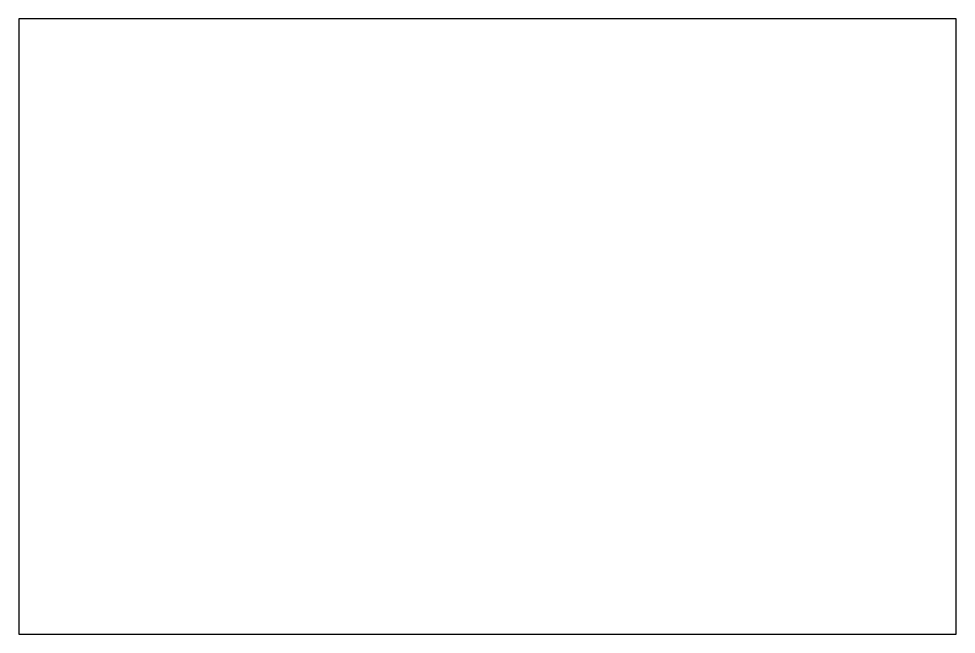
# Model space of a CAD drawing. Header units: millimetres. Extents: x 0 to 300, y 0 to 197.
import ezdxf

# ---------------------------------------------------------------- set-up
doc = ezdxf.new("R2010")
doc.units = ezdxf.units.MM

msp = doc.modelspace()

# ---------------------------------------------------------------- linework, layer by layer
at = {"layer": 'CUT'}
for p, q in [((300, 197), (0, 197)), ((0, 197), (0, 0)), ((300, 0), (300, 197)), ((0, 0), (300, 0))]:
    msp.add_line(p, q, dxfattribs=at)

doc.saveas('drawing.dxf')
